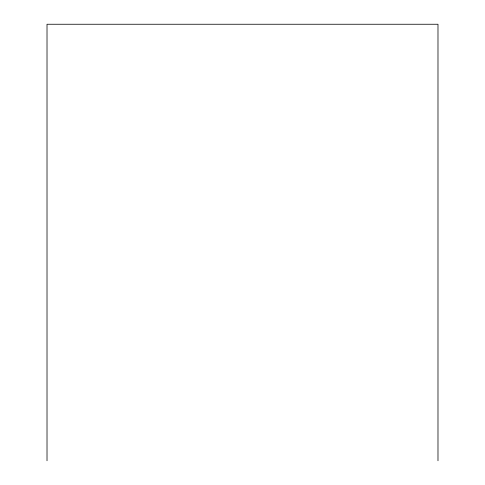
<?xml version="1.0" encoding="UTF-8"?>
<svg xmlns="http://www.w3.org/2000/svg" width="485" height="485" viewBox="0 0 485 485"><rect width="100%" height="100%" fill="white"/><g stroke="black" fill="none" stroke-linecap="round" stroke-linejoin="round"><path stroke-width="0.73" d="M437.985 460.75L437.985 24.25L47.015 24.25L47.015 460.75"/></g></svg>
